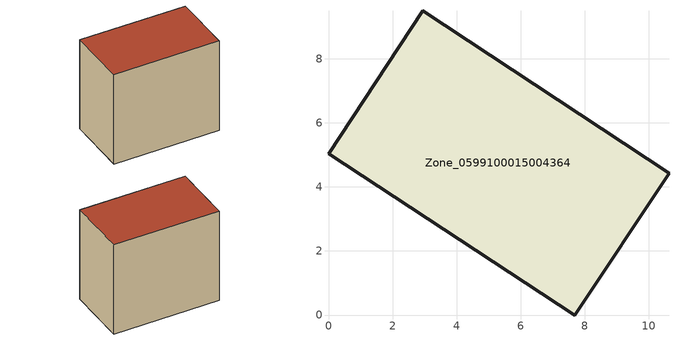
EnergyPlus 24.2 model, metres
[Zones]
Zone_0599100015004364
 floor ground (C_G): 10.62,4.42 7.68,0 0,5.03 2.94,9.49 z0.71
 wall outside (C_F): 7.68,0 10.62,4.42 2.94,9.49 0,5.03 7.68,0 z0.71:9.02
 roof outside (C_R): 2.94,9.49 0,5.03 7.68,0 10.62,4.42 z9.02
[BUILDING]
Pand.0599100015004364: North Axis=0; Terrain=City; Loads Convergence Tolerance Value=0.04; Temperature Convergence Tolerance Value=0.4; Solar Distribution=FullExterior; Maximum Number of Warmup Days=25; Minimum Number of Warmup Days=1
[Site:Location]
Rotterdam.The.Hague.AP_ZH_NLD Design_Conditions: Latitude=51.96; Longitude=4.45; Time Zone=1; Elevation=-4.5
[SITE:GROUNDTEMPERATURE:BUILDINGSURFACE]
18, 18, 18, 18, 18, 18, 18, 18, 18, 18, 18, 18
[MATERIAL] Thermal Absorptance=0.9; Solar Absorptance=0.7; Visible Absorptance=0.7
Name | Roughness | Thickness | Conductivity | Density | Specific Heat
G.TC.1975-1991 | MediumSmooth | 0.15 | 0.288461 | 540 | 1210
F.TC.1975-1991 | Rough | 0.3 | 0.230769 | 1920 | 840
R.TC.1975-1991 | MediumRough | 0.2 | 0.153846 | 1500 | 1000
[CONSTRUCTION]
C_G: G.TC.1975-1991
C_F: F.TC.1975-1991
C_R: R.TC.1975-1991
[ZONE]
Zone_0599100015004364: Type=1; Multiplier=1; Ceiling Height=Autocalculate; Volume=Autocalculate; Floor Area=autocalculate; Part of Total Floor Area=Yes
[ZONEINFILTRATION:DESIGNFLOWRATE]
Infil_Zone_0599100015004364: Zone or ZoneList or Space or SpaceList=Zone_0599100015004364; Schedule=AlwaysOn; Design Flow Rate Calculation Method=Flow/Area; Flow Rate per Floor Area=0.003; Constant Term Coefficient=1; Temperature Term Coefficient=0; Velocity Term Coefficient=0; Velocity Squared Term Coefficient=0
[HVACTEMPLATE:ZONE:IDEALLOADSAIRSYSTEM]
Zone_0599100015004364: Maximum Heating Supply Air Temperature=50; Minimum Cooling Supply Air Temperature=13; Maximum Heating Supply Air Humidity Ratio=0.0156; Minimum Cooling Supply Air Humidity Ratio=0.0077; Heating Limit=NoLimit; Cooling Limit=NoLimit; Dehumidification Control Type=ConstantSensibleHeatRatio; Cooling Sensible Heat Ratio=0.7; Dehumidification Setpoint=60; Humidification Control Type=None; Humidification Setpoint=30; Outdoor Air Method=None; Outdoor Air Flow Rate per Person=0.00944; Outdoor Air Flow Rate per Zone Floor Area=0; Outdoor Air Flow Rate per Zone=0; Demand Controlled Ventilation Type=None; Outdoor Air Economizer Type=NoEconomizer; Heat Recovery Type=None; Sensible Heat Recovery Effectiveness=0.7; Latent Heat Recovery Effectiveness=0.65
[ZONECONTROL:THERMOSTAT]
ThermostatControl_Zone_0599100015004364: Zone or ZoneList=Zone_0599100015004364; Control Type Schedule=DualSetpointControlType; Control 1=Thermostat_Zone_0599100015004364; Temperature Difference Between Cutout And Setpoint=0
[THERMOSTATSETPOINT:DUALSETPOINT]
Thermostat_Zone_0599100015004364: Heating Setpoint Temperature Schedule=HeatingSetpoint_Zone_0599100015004364; Cooling Setpoint Temperature Schedule=CoolingSetpoint_Zone_0599100015004364
[SCHEDULE:COMPACT]
HeatingSetpoint_Zone_0599100015004364: Through: 12/31, For: AllDays, Until: 24:00, 21
CoolingSetpoint_Zone_0599100015004364: Through: 12/31, For: AllDays, Until: 24:00, 24
DualSetpointControlType: Through: 12/31, For: AllDays, Until: 24:00, 4
AlwaysOn: Through: 12/31, For: AllDays, Until: 24:00, 1
